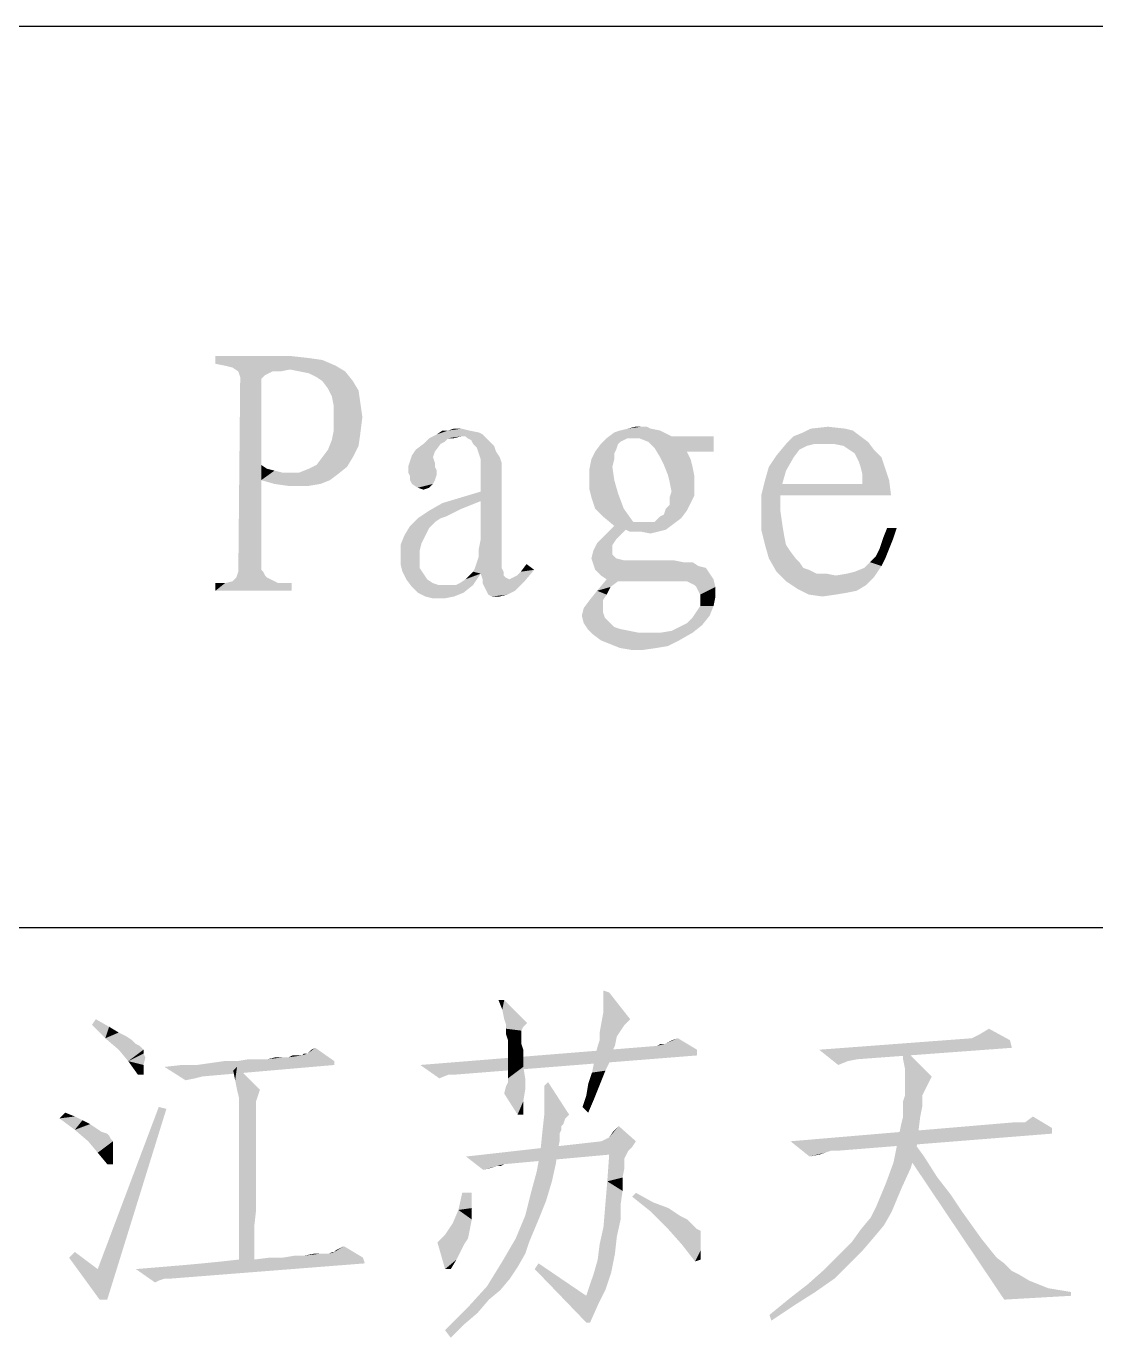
# Model space of a CAD drawing. Header units: millimetres. Extents: x 336 to 634, y 189 to 399.
# Drawn here: x 582.61 to 590.91, y 197.99 to 208.18 of the extents above; entities that cross this region are included whole.
import ezdxf

# ---------------------------------------------------------------- set-up
doc = ezdxf.new("R2010")
doc.units = ezdxf.units.MM

msp = doc.modelspace()

# ---------------------------------------------------------------- linework, layer by layer
at = {"color": 7, "linetype": 'Continuous'}
for p, q in [((448.54993, 208.17685), (628.54993, 208.17685)), ((448.54993, 201.17685), (628.54993, 201.17685))]:
    msp.add_line(p, q, dxfattribs=at)
for points in [[(584.67021, 205.61471), (584.80355, 205.59989), (584.07762, 205.55545)], [(584.67021, 205.61471), (584.07762, 205.55545), (584.07762, 205.61471)], [(584.80355, 205.59989), (584.90725, 205.58508), (584.07762, 205.55545)], [(584.15169, 205.54063), (584.07762, 205.55545), (584.90725, 205.58508)], [(584.15169, 205.54063), (584.90725, 205.58508), (585.01095, 205.54063)], [(585.01095, 205.54063), (584.21095, 205.52582), (584.15169, 205.54063)], [(584.6554, 205.511), (584.21095, 205.52582), (585.01095, 205.54063)], [(584.6554, 205.511), (584.2554, 205.49619), (584.21095, 205.52582)], [(584.52206, 205.49619), (584.2554, 205.49619), (584.6554, 205.511)], [(584.52206, 205.49619), (584.27021, 205.45175), (584.2554, 205.49619)], [(584.43318, 205.43693), (584.2554, 203.94063), (584.27021, 205.45175)], [(584.52206, 205.49619), (584.4628, 205.46656), (584.27021, 205.45175)], [(584.27021, 205.45175), (584.4628, 205.46656), (584.43318, 205.43693)], [(584.52206, 205.49619), (584.6554, 205.511), (584.58132, 205.49619)], [(584.72947, 205.49619), (584.6554, 205.511), (585.01095, 205.54063)], [(584.72947, 205.49619), (585.01095, 205.54063), (585.08503, 205.49619)], [(585.08503, 205.49619), (584.80355, 205.48138), (584.72947, 205.49619)], [(584.8628, 205.45175), (584.80355, 205.48138), (585.08503, 205.49619)], [(584.90725, 205.42212), (584.8628, 205.45175), (585.08503, 205.49619)], [(584.90725, 205.42212), (585.08503, 205.49619), (585.14429, 205.42212)], [(584.43318, 205.43693), (584.43318, 204.77026), (584.2554, 203.94063)], [(585.14429, 205.42212), (584.95169, 205.36286), (584.90725, 205.42212)], [(584.95169, 205.36286), (585.14429, 205.42212), (585.18873, 205.34804)], [(585.18873, 205.34804), (584.98132, 205.3036), (584.95169, 205.36286)], [(584.98132, 205.3036), (585.18873, 205.34804), (585.20355, 205.24434)], [(585.20355, 205.24434), (584.99614, 205.22952), (584.98132, 205.3036)], [(584.99614, 205.14063), (584.99614, 205.22952), (585.20355, 205.24434)], [(584.99614, 205.14063), (585.20355, 205.24434), (585.21836, 205.14063)], [(585.21836, 205.14063), (584.99614, 205.03693), (584.99614, 205.14063)], [(584.99614, 205.03693), (585.21836, 205.14063), (585.20355, 205.02212)], [(585.20355, 205.02212), (584.98132, 204.96286), (584.99614, 205.03693)], [(586.04799, 205.03693), (586.12206, 205.02212), (585.79614, 205.0073)], [(585.88503, 205.03693), (586.04799, 205.03693), (585.79614, 205.0073)], [(585.88503, 205.03693), (585.79614, 205.0073), (585.84058, 205.03693)], [(585.98873, 205.05175), (585.88503, 205.03693), (585.92947, 205.05175)], [(585.88503, 205.03693), (585.98873, 205.05175), (586.04799, 205.03693)], [(587.52947, 205.03693), (587.17392, 205.02212), (587.21836, 205.03693)], [(587.17392, 205.02212), (587.52947, 205.03693), (587.61836, 204.99249)], [(587.4554, 205.05175), (587.21836, 205.03693), (587.27762, 205.05175)], [(587.21836, 205.03693), (587.4554, 205.05175), (587.52947, 205.03693)], [(587.38132, 205.06656), (587.42577, 205.06656), (587.27762, 205.05175)], [(587.38132, 205.06656), (587.27762, 205.05175), (587.33688, 205.06656)], [(587.27762, 205.05175), (587.42577, 205.06656), (587.4554, 205.05175)], [(588.56651, 204.99249), (588.64058, 205.02212), (589.02577, 205.03693)], [(588.56651, 204.99249), (589.02577, 205.03693), (589.08503, 204.99249)], [(588.96651, 205.05175), (589.02577, 205.03693), (588.64058, 205.02212)], [(588.96651, 205.05175), (588.64058, 205.02212), (588.69984, 205.05175)], [(588.69984, 205.05175), (588.83318, 205.06656), (588.96651, 205.05175)], [(585.18873, 204.91841), (584.95169, 204.88878), (584.98132, 204.96286)], [(584.98132, 204.96286), (585.20355, 205.02212), (585.18873, 204.91841)], [(585.82577, 204.93323), (585.63318, 204.88878), (585.69243, 204.93323)], [(585.63318, 204.88878), (585.82577, 204.93323), (585.78132, 204.87397)], [(585.88503, 204.97767), (585.8554, 204.94804), (585.69243, 204.93323)], [(585.88503, 204.97767), (585.69243, 204.93323), (585.73688, 204.97767)], [(585.69243, 204.93323), (585.8554, 204.94804), (585.82577, 204.93323)], [(586.15169, 205.0073), (585.98873, 204.99249), (585.73688, 204.97767)], [(586.15169, 205.0073), (585.73688, 204.97767), (585.79614, 205.0073)], [(585.88503, 204.97767), (585.73688, 204.97767), (585.98873, 204.99249)], [(585.79614, 205.0073), (586.12206, 205.02212), (586.15169, 205.0073)], [(585.88503, 204.97767), (585.98873, 204.99249), (585.92947, 204.97767)], [(586.01836, 204.99249), (585.98873, 204.99249), (586.15169, 205.0073)], [(586.03318, 204.97767), (586.01836, 204.99249), (586.15169, 205.0073)], [(586.03318, 204.97767), (586.15169, 205.0073), (586.18132, 204.97767)], [(586.18132, 204.97767), (586.0628, 204.96286), (586.03318, 204.97767)], [(586.0628, 204.96286), (586.18132, 204.97767), (586.21095, 204.94804)], [(586.21095, 204.94804), (586.07762, 204.93323), (586.0628, 204.96286)], [(586.07762, 204.93323), (586.21095, 204.94804), (586.24058, 204.91841)], [(586.24058, 204.91841), (586.10725, 204.9036), (586.07762, 204.93323)], [(587.20355, 204.93323), (587.18873, 204.88878), (587.02577, 204.87397)], [(587.20355, 204.93323), (587.02577, 204.87397), (587.07021, 204.93323)], [(587.27762, 204.97767), (587.24799, 204.96286), (587.07021, 204.93323)], [(587.27762, 204.97767), (587.07021, 204.93323), (587.11466, 204.97767)], [(587.24799, 204.96286), (587.21836, 204.94804), (587.07021, 204.93323)], [(587.07021, 204.93323), (587.21836, 204.94804), (587.20355, 204.93323)], [(587.61836, 204.99249), (587.11466, 204.97767), (587.17392, 205.02212)], [(587.61836, 204.99249), (587.94429, 204.99249), (587.11466, 204.97767)], [(587.27762, 204.97767), (587.11466, 204.97767), (587.94429, 204.99249)], [(587.30725, 204.97767), (587.27762, 204.97767), (587.94429, 204.99249)], [(587.36651, 204.97767), (587.30725, 204.97767), (587.94429, 204.99249)], [(587.44058, 204.94804), (587.36651, 204.97767), (587.94429, 204.99249)], [(587.48503, 204.9036), (587.44058, 204.94804), (587.94429, 204.99249)], [(587.73688, 204.87397), (587.48503, 204.9036), (587.94429, 204.99249)], [(587.73688, 204.87397), (587.94429, 204.99249), (587.94429, 204.87397)], [(588.67021, 204.91841), (588.43318, 204.84434), (588.50725, 204.93323)], [(589.08503, 204.99249), (589.14429, 204.94804), (588.50725, 204.93323)], [(589.08503, 204.99249), (588.50725, 204.93323), (588.56651, 204.99249)], [(588.72947, 204.93323), (588.50725, 204.93323), (589.14429, 204.94804)], [(588.50725, 204.93323), (588.72947, 204.93323), (588.67021, 204.91841)], [(588.80355, 204.93323), (588.72947, 204.93323), (589.14429, 204.94804)], [(588.87762, 204.93323), (588.80355, 204.93323), (589.14429, 204.94804)], [(588.95169, 204.91841), (588.87762, 204.93323), (589.14429, 204.94804)], [(588.99614, 204.88878), (588.95169, 204.91841), (589.14429, 204.94804)], [(588.99614, 204.88878), (589.14429, 204.94804), (589.18873, 204.88878)], [(585.14429, 204.82952), (584.8628, 204.77026), (584.90725, 204.82952)], [(584.8628, 204.77026), (585.14429, 204.82952), (585.09984, 204.75545)], [(584.90725, 204.82952), (584.95169, 204.88878), (585.18873, 204.91841)], [(584.90725, 204.82952), (585.18873, 204.91841), (585.14429, 204.82952)], [(585.76651, 204.82952), (585.58873, 204.79989), (585.60355, 204.84434)], [(585.58873, 204.79989), (585.76651, 204.82952), (585.78132, 204.78508)], [(585.78132, 204.87397), (585.60355, 204.84434), (585.63318, 204.88878)], [(585.60355, 204.84434), (585.78132, 204.87397), (585.76651, 204.82952)], [(586.10725, 204.9036), (586.24058, 204.91841), (586.2554, 204.87397)], [(586.2554, 204.87397), (586.12206, 204.85915), (586.10725, 204.9036)], [(586.12206, 204.85915), (586.2554, 204.87397), (586.28503, 204.82952)], [(586.28503, 204.82952), (586.13688, 204.81471), (586.12206, 204.85915)], [(586.13688, 204.81471), (586.28503, 204.82952), (586.29984, 204.78508)], [(587.17392, 204.85915), (586.99614, 204.81471), (587.02577, 204.87397)], [(586.99614, 204.81471), (587.17392, 204.85915), (587.17392, 204.81471)], [(587.02577, 204.87397), (587.18873, 204.88878), (587.17392, 204.85915)], [(587.73688, 204.87397), (587.52947, 204.82952), (587.48503, 204.9036)], [(587.52947, 204.82952), (587.73688, 204.87397), (587.76651, 204.81471)], [(587.76651, 204.81471), (587.5591, 204.77026), (587.52947, 204.82952)], [(588.56651, 204.82952), (588.37392, 204.75545), (588.43318, 204.84434)], [(588.37392, 204.75545), (588.56651, 204.82952), (588.50725, 204.72582)], [(588.67021, 204.91841), (588.61095, 204.88878), (588.43318, 204.84434)], [(588.43318, 204.84434), (588.61095, 204.88878), (588.56651, 204.82952)], [(589.18873, 204.88878), (589.04058, 204.85915), (588.99614, 204.88878)], [(589.04058, 204.85915), (589.18873, 204.88878), (589.24799, 204.82952)], [(589.24799, 204.82952), (589.07021, 204.79989), (589.04058, 204.85915)], [(589.08503, 204.75545), (589.07021, 204.79989), (589.24799, 204.82952)], [(589.08503, 204.75545), (589.24799, 204.82952), (589.27762, 204.74063)], [(584.43318, 204.77026), (584.43318, 204.65174), (584.2554, 203.94063)], [(584.43318, 204.77026), (584.47762, 204.74063), (584.43318, 204.65174)], [(584.47762, 204.74063), (584.53688, 204.72582), (584.43318, 204.65174)], [(584.72947, 204.71101), (584.80355, 204.74063), (585.09984, 204.75545)], [(584.72947, 204.71101), (585.09984, 204.75545), (585.02577, 204.69619)], [(585.09984, 204.75545), (584.80355, 204.74063), (584.8628, 204.77026)], [(585.78132, 204.78508), (585.57392, 204.75545), (585.58873, 204.79989)], [(585.57392, 204.75545), (585.78132, 204.78508), (585.78132, 204.75545)], [(585.78132, 204.75545), (585.79614, 204.72582), (585.57392, 204.711)], [(585.78132, 204.75545), (585.57392, 204.711), (585.57392, 204.75545)], [(586.29984, 204.78508), (586.13688, 204.75545), (586.13688, 204.81471)], [(586.13688, 204.75545), (586.29984, 204.78508), (586.29984, 204.72582)], [(586.29984, 204.72582), (586.13688, 204.56286), (586.13688, 204.75545)], [(587.17392, 204.81471), (587.1591, 204.75545), (586.98132, 204.74063)], [(587.17392, 204.81471), (586.98132, 204.74063), (586.99614, 204.81471)], [(586.98132, 204.66656), (586.98132, 204.74063), (587.1591, 204.75545)], [(586.98132, 204.66656), (587.1591, 204.75545), (587.17392, 204.65175)], [(587.5591, 204.77026), (587.76651, 204.81471), (587.78132, 204.75545)], [(587.78132, 204.75545), (587.58873, 204.69619), (587.5591, 204.77026)], [(587.58873, 204.69619), (587.78132, 204.75545), (587.79614, 204.68138)], [(588.50725, 204.72582), (588.34429, 204.65175), (588.37392, 204.75545)], [(589.27762, 204.74063), (589.09984, 204.69619), (589.08503, 204.75545)], [(589.09984, 204.69619), (589.27762, 204.74063), (589.30725, 204.65175)], [(584.43318, 204.65174), (584.43318, 203.95545), (584.2554, 203.94063)], [(584.53688, 204.72582), (584.59614, 204.71101), (584.43318, 204.65174)], [(584.72947, 204.71101), (585.02577, 204.69619), (584.43318, 204.65174)], [(584.67021, 204.71101), (584.72947, 204.71101), (584.43318, 204.65174)], [(584.59614, 204.71101), (584.67021, 204.71101), (584.43318, 204.65174)], [(584.43318, 204.65174), (585.02577, 204.69619), (584.96651, 204.65174)], [(584.96651, 204.65174), (584.53688, 204.62212), (584.43318, 204.65174)], [(584.53688, 204.62212), (584.96651, 204.65174), (584.89243, 204.62212)], [(585.57392, 204.711), (585.79614, 204.72582), (585.79614, 204.69619)], [(585.79614, 204.69619), (585.58873, 204.68138), (585.57392, 204.711)], [(585.58873, 204.65175), (585.58873, 204.68138), (585.79614, 204.69619)], [(585.58873, 204.65175), (585.79614, 204.69619), (585.78132, 204.65175)], [(585.78132, 204.65175), (585.60355, 204.62212), (585.58873, 204.65175)], [(585.60355, 204.62212), (585.78132, 204.65175), (585.76651, 204.62212)], [(586.12206, 204.11841), (586.13688, 204.19249), (586.29984, 204.72582)], [(586.12206, 204.05915), (586.12206, 204.11841), (586.29984, 204.72582)], [(586.12206, 204.05915), (586.29984, 204.72582), (586.29984, 203.97026)], [(586.13688, 204.48878), (586.13688, 204.56286), (586.29984, 204.72582)], [(586.13688, 204.37026), (586.13688, 204.48878), (586.29984, 204.72582)], [(586.13688, 204.28138), (586.13688, 204.37026), (586.29984, 204.72582)], [(586.13688, 204.19249), (586.13688, 204.28138), (586.29984, 204.72582)], [(587.17392, 204.65175), (586.98132, 204.57767), (586.98132, 204.66656)], [(586.98132, 204.57767), (587.17392, 204.65175), (587.20355, 204.54804)], [(587.79614, 204.68138), (587.60355, 204.63693), (587.58873, 204.69619)], [(587.60355, 204.63693), (587.79614, 204.68138), (587.79614, 204.6073)], [(587.79614, 204.6073), (587.61836, 204.56286), (587.60355, 204.63693)], [(588.47762, 204.62212), (588.31466, 204.53323), (588.34429, 204.65175)], [(588.34429, 204.65175), (588.50725, 204.72582), (588.47762, 204.62212)], [(589.30725, 204.65175), (589.09984, 204.62212), (589.09984, 204.69619)], [(589.09984, 204.62212), (589.30725, 204.65175), (589.32206, 204.53323)], [(584.89243, 204.62212), (584.64058, 204.6073), (584.53688, 204.62212)], [(584.72947, 204.6073), (584.64058, 204.6073), (584.89243, 204.62212)], [(584.72947, 204.6073), (584.89243, 204.62212), (584.80355, 204.6073)], [(585.76651, 204.62212), (585.64799, 204.59249), (585.60355, 204.62212)], [(585.64799, 204.59249), (585.76651, 204.62212), (585.73688, 204.59249)], [(585.73688, 204.59249), (585.69243, 204.57767), (585.64799, 204.59249)], [(586.13688, 204.48878), (585.98873, 204.51841), (586.13688, 204.56286)], [(587.20355, 204.54804), (586.99614, 204.51841), (586.98132, 204.57767)], [(587.01095, 204.47397), (586.99614, 204.51841), (587.20355, 204.54804)], [(587.02577, 204.42952), (587.01095, 204.47397), (587.20355, 204.54804)], [(587.02577, 204.42952), (587.20355, 204.54804), (587.24799, 204.42952)], [(587.79614, 204.53323), (587.60355, 204.51841), (587.61836, 204.56286)], [(587.60355, 204.51841), (587.79614, 204.53323), (587.76651, 204.47397)], [(587.61836, 204.56286), (587.79614, 204.6073), (587.79614, 204.53323)], [(588.47762, 204.62212), (589.09984, 204.62212), (588.31466, 204.53323)], [(588.4628, 204.53323), (588.31466, 204.53323), (589.09984, 204.62212)], [(588.4628, 204.53323), (588.4628, 204.41471), (588.31466, 204.39989)], [(588.4628, 204.53323), (588.31466, 204.39989), (588.31466, 204.53323)], [(589.32206, 204.53323), (588.4628, 204.53323), (589.09984, 204.62212)], [(586.0628, 204.45915), (585.73688, 204.41471), (585.84058, 204.47397)], [(586.0628, 204.45915), (585.98873, 204.42952), (585.73688, 204.41471)], [(585.73688, 204.41471), (585.98873, 204.42952), (585.92947, 204.39989)], [(586.13688, 204.48878), (585.84058, 204.47397), (585.98873, 204.51841)], [(585.84058, 204.47397), (586.13688, 204.48878), (586.0628, 204.45915)], [(587.24799, 204.42952), (587.08503, 204.37026), (587.02577, 204.42952)], [(587.08503, 204.37026), (587.24799, 204.42952), (587.32206, 204.32582)], [(587.73688, 204.41471), (587.5591, 204.38508), (587.57392, 204.42952)], [(587.57392, 204.42952), (587.60355, 204.45915), (587.76651, 204.47397)], [(587.57392, 204.42952), (587.76651, 204.47397), (587.73688, 204.41471)], [(587.76651, 204.47397), (587.60355, 204.45915), (587.60355, 204.51841)], [(585.82577, 204.35545), (585.78132, 204.32582), (585.58873, 204.29619)], [(585.82577, 204.35545), (585.58873, 204.29619), (585.64799, 204.35545)], [(585.58873, 204.29619), (585.78132, 204.32582), (585.75169, 204.29619)], [(585.92947, 204.39989), (585.64799, 204.35545), (585.73688, 204.41471)], [(585.92947, 204.39989), (585.87021, 204.37026), (585.64799, 204.35545)], [(585.64799, 204.35545), (585.87021, 204.37026), (585.82577, 204.35545)], [(587.32206, 204.32582), (587.17392, 204.29619), (587.08503, 204.37026)], [(587.48503, 204.32582), (587.63318, 204.311), (587.17392, 204.29619)], [(587.47021, 204.32582), (587.48503, 204.32582), (587.17392, 204.29619)], [(587.44058, 204.32582), (587.47021, 204.32582), (587.17392, 204.29619)], [(587.41095, 204.32582), (587.44058, 204.32582), (587.17392, 204.29619)], [(587.36651, 204.32582), (587.41095, 204.32582), (587.17392, 204.29619)], [(587.32206, 204.32582), (587.36651, 204.32582), (587.17392, 204.29619)], [(587.48503, 204.32582), (587.49984, 204.34063), (587.69243, 204.35545)], [(587.48503, 204.32582), (587.69243, 204.35545), (587.63318, 204.311)], [(587.69243, 204.35545), (587.49984, 204.34063), (587.52947, 204.37026)], [(587.52947, 204.37026), (587.5591, 204.38508), (587.73688, 204.41471)], [(587.52947, 204.37026), (587.73688, 204.41471), (587.69243, 204.35545)], [(588.31466, 204.39989), (588.4628, 204.41471), (588.47762, 204.311)], [(588.47762, 204.311), (588.31466, 204.26656), (588.31466, 204.39989)], [(585.70725, 204.22212), (585.67762, 204.16286), (585.51466, 204.14804)], [(585.70725, 204.22212), (585.51466, 204.14804), (585.54429, 204.22212)], [(585.75169, 204.29619), (585.73688, 204.28138), (585.54429, 204.22212)], [(585.75169, 204.29619), (585.54429, 204.22212), (585.58873, 204.29619)], [(585.54429, 204.22212), (585.73688, 204.28138), (585.70725, 204.22212)], [(587.21836, 204.22212), (587.18873, 204.19249), (587.04058, 204.16286)], [(587.21836, 204.22212), (587.04058, 204.16286), (587.09984, 204.22212)], [(587.2628, 204.26656), (587.09984, 204.22212), (587.17392, 204.29619)], [(587.09984, 204.22212), (587.2628, 204.26656), (587.21836, 204.22212)], [(587.2628, 204.26656), (587.17392, 204.29619), (587.63318, 204.311)], [(587.2628, 204.26656), (587.63318, 204.311), (587.57392, 204.26656)], [(587.57392, 204.26656), (587.29243, 204.25175), (587.2628, 204.26656)], [(587.33688, 204.25175), (587.29243, 204.25175), (587.57392, 204.26656)], [(587.38132, 204.25175), (587.33688, 204.25175), (587.57392, 204.26656)], [(587.38132, 204.25175), (587.57392, 204.26656), (587.51466, 204.25175)], [(587.51466, 204.25175), (587.4554, 204.23693), (587.38132, 204.25175)], [(588.31466, 204.26656), (588.47762, 204.311), (588.49243, 204.22212)], [(588.49243, 204.22212), (588.34429, 204.14804), (588.31466, 204.26656)], [(588.34429, 204.14804), (588.49243, 204.22212), (588.50725, 204.14804)], [(589.36651, 204.28138), (589.2628, 204.2073), (589.29243, 204.28138)], [(589.2628, 204.2073), (589.36651, 204.28138), (589.33688, 204.19249)], [(585.51466, 204.14804), (585.67762, 204.16286), (585.6628, 204.1036)], [(585.6628, 204.1036), (585.51466, 204.07397), (585.51466, 204.14804)], [(587.1591, 204.14804), (587.01095, 204.1036), (587.04058, 204.16286)], [(587.01095, 204.1036), (587.1591, 204.14804), (587.1591, 204.1036)], [(587.04058, 204.16286), (587.18873, 204.19249), (587.1591, 204.14804)], [(588.50725, 204.14804), (588.37392, 204.04434), (588.34429, 204.14804)], [(588.50725, 204.14804), (588.53688, 204.1036), (588.37392, 204.04434)], [(589.30725, 204.11841), (589.20355, 204.05915), (589.23318, 204.11841)], [(589.20355, 204.05915), (589.30725, 204.11841), (589.27762, 204.04434)], [(589.33688, 204.19249), (589.23318, 204.11841), (589.2628, 204.2073)], [(589.23318, 204.11841), (589.33688, 204.19249), (589.30725, 204.11841)], [(585.51466, 204.07397), (585.6628, 204.1036), (585.6628, 204.02952)], [(585.6628, 204.02952), (585.51466, 203.99989), (585.51466, 204.07397)], [(585.51466, 203.99989), (585.6628, 204.02952), (585.6628, 203.97026)], [(586.09243, 203.97026), (586.10725, 204.01471), (586.12206, 204.05915)], [(586.29984, 203.97026), (586.09243, 203.97026), (586.12206, 204.05915)], [(587.1591, 204.1036), (587.1591, 204.07397), (586.99614, 204.04434)], [(587.1591, 204.1036), (586.99614, 204.04434), (587.01095, 204.1036)], [(586.99614, 204.04434), (587.1591, 204.07397), (587.18873, 204.04434)], [(587.18873, 204.04434), (587.01095, 203.99989), (586.99614, 204.04434)], [(587.18873, 204.04434), (587.24799, 204.02952), (587.01095, 203.99989)], [(587.63318, 204.02952), (587.70725, 204.01471), (587.01095, 203.99989)], [(587.30725, 204.02952), (587.63318, 204.02952), (587.01095, 203.99989)], [(587.24799, 204.02952), (587.30725, 204.02952), (587.01095, 203.99989)], [(587.70725, 204.01471), (587.78132, 204.01471), (587.01095, 203.99989)], [(587.01095, 203.99989), (587.78132, 204.01471), (587.82577, 203.98508)], [(588.37392, 204.04434), (588.53688, 204.1036), (588.58132, 204.04434)], [(588.58132, 204.04434), (588.43318, 203.94063), (588.37392, 204.04434)], [(588.58132, 204.04434), (588.61095, 204.01471), (588.43318, 203.94063)], [(588.61095, 204.01471), (588.64058, 203.97026), (588.43318, 203.94063)], [(589.24799, 203.98508), (589.11466, 203.97026), (589.1591, 204.01471)], [(589.27762, 204.04434), (589.1591, 204.01471), (589.20355, 204.05915)], [(589.1591, 204.01471), (589.27762, 204.04434), (589.24799, 203.98508)], [(584.44799, 203.94063), (584.4628, 203.911), (584.24058, 203.89619)], [(584.44799, 203.94063), (584.24058, 203.89619), (584.2554, 203.94063)], [(584.2554, 203.94063), (584.43318, 203.95545), (584.44799, 203.94063)], [(585.6628, 203.97026), (585.52947, 203.94063), (585.51466, 203.99989)], [(585.52947, 203.94063), (585.6628, 203.97026), (585.69243, 203.92582)], [(585.69243, 203.92582), (585.5591, 203.88137), (585.52947, 203.94063)], [(585.5591, 203.88137), (585.69243, 203.92582), (585.72206, 203.88137)], [(585.94429, 203.83693), (585.97392, 203.85174), (586.13688, 203.92582)], [(585.94429, 203.83693), (586.13688, 203.92582), (586.07762, 203.83693)], [(585.97392, 203.85174), (586.01836, 203.88137), (586.13688, 203.92582)], [(586.01836, 203.88137), (586.04799, 203.911), (586.13688, 203.92582)], [(586.13688, 203.92582), (586.04799, 203.911), (586.07762, 203.94063)], [(586.29984, 203.97026), (586.07762, 203.94063), (586.09243, 203.97026)], [(586.07762, 203.94063), (586.29984, 203.97026), (586.31466, 203.94063)], [(586.07762, 203.94063), (586.31466, 203.94063), (586.13688, 203.92582)], [(586.13688, 203.92582), (586.31466, 203.94063), (586.31466, 203.911)], [(586.31466, 203.911), (586.15169, 203.88137), (586.13688, 203.92582)], [(586.3591, 203.88137), (586.38873, 203.89619), (586.55169, 203.95545)], [(586.3591, 203.88137), (586.55169, 203.95545), (586.47762, 203.86656)], [(586.38873, 203.89619), (586.41836, 203.911), (586.55169, 203.95545)], [(586.41836, 203.911), (586.44799, 203.94063), (586.55169, 203.95545)], [(586.55169, 203.95545), (586.44799, 203.94063), (586.49243, 203.99989)], [(587.82577, 203.98508), (587.02577, 203.95545), (587.01095, 203.99989)], [(587.82577, 203.98508), (587.88503, 203.97026), (587.02577, 203.95545)], [(587.02577, 203.95545), (587.88503, 203.97026), (587.91466, 203.92582)], [(587.91466, 203.92582), (587.07021, 203.911), (587.02577, 203.95545)], [(587.11466, 203.88138), (587.07021, 203.911), (587.91466, 203.92582)], [(587.11466, 203.88138), (587.91466, 203.92582), (587.94429, 203.88138)], [(588.64058, 203.97026), (588.68503, 203.95545), (588.43318, 203.94063)], [(588.43318, 203.94063), (588.68503, 203.95545), (588.74429, 203.92582)], [(588.74429, 203.92582), (588.50725, 203.86656), (588.43318, 203.94063)], [(588.81836, 203.92582), (588.89243, 203.911), (588.50725, 203.86656)], [(588.74429, 203.92582), (588.81836, 203.92582), (588.50725, 203.86656)], [(588.89243, 203.911), (588.98132, 203.92582), (589.21836, 203.94063)], [(588.89243, 203.911), (589.21836, 203.94063), (589.18873, 203.89619)], [(589.21836, 203.94063), (588.98132, 203.92582), (589.04058, 203.94063)], [(589.04058, 203.94063), (589.11466, 203.97026), (589.24799, 203.98508)], [(589.04058, 203.94063), (589.24799, 203.98508), (589.21836, 203.94063)], [(584.61095, 203.85175), (584.67021, 203.85175), (584.07762, 203.79249)], [(584.56651, 203.85175), (584.61095, 203.85175), (584.07762, 203.79249)], [(584.15169, 203.85175), (584.56651, 203.85175), (584.07762, 203.79249)], [(584.15169, 203.85175), (584.07762, 203.79249), (584.07762, 203.85175)], [(584.07762, 203.79249), (584.67021, 203.85175), (584.67021, 203.79249)], [(584.53688, 203.86656), (584.15169, 203.85175), (584.21095, 203.86656)], [(584.15169, 203.85175), (584.53688, 203.86656), (584.56651, 203.85175)], [(584.47762, 203.89619), (584.50725, 203.88138), (584.21095, 203.86656)], [(584.47762, 203.89619), (584.21095, 203.86656), (584.24058, 203.89619)], [(584.21095, 203.86656), (584.50725, 203.88138), (584.53688, 203.86656)], [(584.24058, 203.89619), (584.4628, 203.911), (584.47762, 203.89619)], [(585.72206, 203.88137), (585.60355, 203.82212), (585.5591, 203.88137)], [(585.72206, 203.88137), (585.76651, 203.85174), (585.60355, 203.82212)], [(585.76651, 203.85174), (585.81095, 203.83693), (585.60355, 203.82212)], [(585.94429, 203.83693), (586.07762, 203.83693), (585.60355, 203.82212)], [(585.89984, 203.83693), (585.94429, 203.83693), (585.60355, 203.82212)], [(585.8554, 203.83693), (585.89984, 203.83693), (585.60355, 203.82212)], [(585.81095, 203.83693), (585.8554, 203.83693), (585.60355, 203.82212)], [(585.64799, 203.77767), (585.60355, 203.82212), (586.07762, 203.83693)], [(585.64799, 203.77767), (586.07762, 203.83693), (586.00355, 203.77767)], [(586.31466, 203.911), (586.32947, 203.89619), (586.15169, 203.88137)], [(586.15169, 203.88137), (586.32947, 203.89619), (586.3591, 203.88137)], [(586.3591, 203.88137), (586.47762, 203.86656), (586.15169, 203.85174)], [(586.3591, 203.88137), (586.15169, 203.85174), (586.15169, 203.88137)], [(586.16651, 203.82212), (586.15169, 203.85174), (586.47762, 203.86656)], [(586.18132, 203.79249), (586.16651, 203.82212), (586.47762, 203.86656)], [(586.18132, 203.79249), (586.47762, 203.86656), (586.40355, 203.79249)], [(587.20355, 203.86656), (587.04058, 203.79249), (587.11466, 203.88138)], [(587.20355, 203.86656), (587.14429, 203.82212), (587.04058, 203.79249)], [(587.04058, 203.79249), (587.14429, 203.82212), (587.11466, 203.76286)], [(587.11466, 203.88138), (587.94429, 203.88138), (587.20355, 203.86656)], [(587.30725, 203.86656), (587.20355, 203.86656), (587.94429, 203.88138)], [(587.38132, 203.86656), (587.30725, 203.86656), (587.94429, 203.88138)], [(587.44058, 203.86656), (587.38132, 203.86656), (587.94429, 203.88138)], [(587.49984, 203.86656), (587.44058, 203.86656), (587.94429, 203.88138)], [(587.57392, 203.86656), (587.49984, 203.86656), (587.94429, 203.88138)], [(587.64799, 203.86656), (587.57392, 203.86656), (587.94429, 203.88138)], [(587.69243, 203.86656), (587.64799, 203.86656), (587.94429, 203.88138)], [(587.73688, 203.86656), (587.69243, 203.86656), (587.94429, 203.88138)], [(587.76651, 203.85175), (587.73688, 203.86656), (587.94429, 203.88138)], [(587.79614, 203.83693), (587.76651, 203.85175), (587.94429, 203.88138)], [(587.81095, 203.82212), (587.79614, 203.83693), (587.94429, 203.88138)], [(587.81095, 203.82212), (587.94429, 203.88138), (587.9591, 203.82212)], [(587.9591, 203.82212), (587.82577, 203.79249), (587.81095, 203.82212)], [(587.84058, 203.76286), (587.82577, 203.79249), (587.9591, 203.82212)], [(587.84058, 203.76286), (587.9591, 203.82212), (587.9591, 203.74804)], [(588.89243, 203.911), (589.18873, 203.89619), (588.50725, 203.86656)], [(588.50725, 203.86656), (589.18873, 203.89619), (589.1591, 203.86656)], [(589.1591, 203.86656), (588.59614, 203.8073), (588.50725, 203.86656)], [(589.1591, 203.86656), (589.12947, 203.83693), (588.59614, 203.8073)], [(588.59614, 203.8073), (589.12947, 203.83693), (589.0554, 203.79249)], [(586.00355, 203.77767), (585.70725, 203.74804), (585.64799, 203.77767)], [(585.70725, 203.74804), (586.00355, 203.77767), (585.92947, 203.74804)], [(585.92947, 203.74804), (585.76651, 203.73323), (585.70725, 203.74804)], [(585.76651, 203.73323), (585.92947, 203.74804), (585.8554, 203.73323)], [(586.40355, 203.79249), (586.19614, 203.76286), (586.18132, 203.79249)], [(586.19614, 203.76286), (586.40355, 203.79249), (586.34429, 203.76286)], [(586.34429, 203.76286), (586.22577, 203.74804), (586.19614, 203.76286)], [(586.2554, 203.74804), (586.22577, 203.74804), (586.34429, 203.76286)], [(586.2554, 203.74804), (586.34429, 203.76286), (586.28503, 203.74804)], [(587.08503, 203.71841), (587.08503, 203.67397), (586.93688, 203.65915)], [(587.08503, 203.71841), (586.93688, 203.65915), (586.98132, 203.71841)], [(587.11466, 203.76286), (586.98132, 203.71841), (587.04058, 203.79249)], [(586.98132, 203.71841), (587.11466, 203.76286), (587.08503, 203.71841)], [(587.9591, 203.74804), (587.84058, 203.73323), (587.84058, 203.76286)], [(587.84058, 203.67397), (587.84058, 203.73323), (587.9591, 203.74804)], [(587.84058, 203.67397), (587.9591, 203.74804), (587.94429, 203.67397)], [(589.0554, 203.79249), (588.68503, 203.76286), (588.59614, 203.8073)], [(589.0554, 203.79249), (588.98132, 203.77767), (588.68503, 203.76286)], [(588.68503, 203.76286), (588.98132, 203.77767), (588.89243, 203.76286)], [(588.89243, 203.76286), (588.78873, 203.74804), (588.68503, 203.76286)], [(587.08503, 203.62952), (586.92206, 203.59989), (586.93688, 203.65915)], [(586.92206, 203.59989), (587.08503, 203.62952), (587.09984, 203.58508)], [(586.93688, 203.65915), (587.08503, 203.67397), (587.08503, 203.62952)], [(587.91466, 203.59989), (587.78132, 203.58508), (587.81095, 203.62952)], [(587.94429, 203.67397), (587.81095, 203.62952), (587.84058, 203.67397)], [(587.81095, 203.62952), (587.94429, 203.67397), (587.91466, 203.59989)], [(587.09984, 203.58508), (586.93688, 203.54063), (586.92206, 203.59989)], [(587.09984, 203.58508), (587.12947, 203.55545), (586.93688, 203.54063)], [(586.93688, 203.54063), (587.12947, 203.55545), (587.17392, 203.51101)], [(587.17392, 203.51101), (586.96651, 203.49619), (586.93688, 203.54063)], [(586.96651, 203.49619), (587.17392, 203.51101), (587.21836, 203.49619)], [(587.61836, 203.48138), (587.67762, 203.51101), (587.8554, 203.52582)], [(587.61836, 203.48138), (587.8554, 203.52582), (587.78132, 203.46656)], [(587.8554, 203.52582), (587.67762, 203.51101), (587.73688, 203.54063)], [(587.73688, 203.54063), (587.78132, 203.58508), (587.91466, 203.59989)], [(587.73688, 203.54063), (587.91466, 203.59989), (587.8554, 203.52582)], [(587.21836, 203.49619), (587.01095, 203.45175), (586.96651, 203.49619)], [(587.21836, 203.49619), (587.29243, 203.48138), (587.01095, 203.45175)], [(587.29243, 203.48138), (587.36651, 203.46656), (587.01095, 203.45175)], [(587.52947, 203.46656), (587.78132, 203.46656), (587.01095, 203.45175)], [(587.4554, 203.46656), (587.52947, 203.46656), (587.01095, 203.45175)], [(587.36651, 203.46656), (587.4554, 203.46656), (587.01095, 203.45175)], [(587.07021, 203.4073), (587.01095, 203.45175), (587.78132, 203.46656)], [(587.07021, 203.4073), (587.78132, 203.46656), (587.67762, 203.4073)], [(587.67762, 203.4073), (587.14429, 203.37767), (587.07021, 203.4073)], [(587.14429, 203.37767), (587.67762, 203.4073), (587.58873, 203.36286)], [(587.78132, 203.46656), (587.52947, 203.46656), (587.61836, 203.48138)], [(587.58873, 203.36286), (587.21836, 203.34804), (587.14429, 203.37767)], [(587.21836, 203.34804), (587.58873, 203.36286), (587.49984, 203.34804)], [(587.49984, 203.34804), (587.30725, 203.33323), (587.21836, 203.34804)], [(587.30725, 203.33323), (587.49984, 203.34804), (587.39614, 203.33323)], [(587.13427, 200.67291), (587.08983, 200.52476), (587.08983, 200.68772)], [(587.08983, 200.52476), (587.13427, 200.67291), (587.29723, 200.4655)], [(586.31945, 200.61365), (586.30464, 200.53957), (586.27501, 200.61365)], [(586.31945, 200.4655), (586.30464, 200.53957), (586.31945, 200.61365)], [(586.31945, 200.4655), (586.31945, 200.61365), (586.49723, 200.43587)], [(583.11945, 200.42105), (583.14908, 200.4655), (583.25279, 200.40624)], [(586.49723, 200.43587), (586.33427, 200.42106), (586.31945, 200.4655)], [(587.29723, 200.4655), (587.0602, 200.3618), (587.08983, 200.52476)], [(587.29723, 200.4655), (587.25279, 200.42106), (587.0602, 200.3618)], [(583.25279, 200.40624), (583.22316, 200.31735), (583.11945, 200.42105)], [(583.25279, 200.40624), (583.32686, 200.3618), (583.22316, 200.31735)], [(583.32686, 200.3618), (583.38612, 200.33217), (583.22316, 200.31735)], [(586.33427, 200.42106), (586.49723, 200.43587), (586.4676, 200.40624)], [(586.4676, 200.40624), (586.33427, 200.39143), (586.33427, 200.42106)], [(586.33427, 200.39143), (586.4676, 200.40624), (586.45279, 200.37661)], [(586.45279, 200.37661), (586.33427, 200.34698), (586.33427, 200.39143)], [(586.33427, 200.34698), (586.45279, 200.37661), (586.45279, 200.33217)], [(587.25279, 200.42106), (587.22316, 200.37661), (587.0602, 200.3618)], [(587.0602, 200.3618), (587.22316, 200.37661), (587.19353, 200.33217)], [(587.19353, 200.33217), (587.0602, 200.30254), (587.0602, 200.3618)], [(590.00834, 200.34698), (590.08242, 200.39143), (590.24538, 200.30254)], [(583.22316, 200.31735), (583.38612, 200.33217), (583.43057, 200.30254)], [(583.43057, 200.30254), (583.32686, 200.22846), (583.22316, 200.31735)], [(583.43057, 200.30254), (583.4602, 200.27291), (583.32686, 200.22846)], [(583.4602, 200.27291), (583.48983, 200.25809), (583.32686, 200.22846)], [(583.48983, 200.25809), (583.50464, 200.24328), (583.32686, 200.22846)], [(587.81575, 200.22846), (585.6676, 200.10994), (587.50464, 200.25809)], [(586.45279, 200.33217), (586.34908, 200.30254), (586.33427, 200.34698)], [(586.34908, 200.30254), (586.45279, 200.33217), (586.45279, 200.30254)], [(586.45279, 200.30254), (586.45279, 200.27291), (586.34908, 200.24328)], [(586.45279, 200.30254), (586.34908, 200.24328), (586.34908, 200.30254)], [(586.34908, 200.24328), (586.45279, 200.27291), (586.4676, 200.22846)], [(587.17871, 200.25809), (587.1639, 200.22846), (587.03057, 200.19883)], [(587.17871, 200.25809), (587.03057, 200.19883), (587.04538, 200.25809)], [(587.04538, 200.25809), (587.0602, 200.30254), (587.19353, 200.33217)], [(587.04538, 200.25809), (587.19353, 200.33217), (587.17871, 200.25809)], [(587.5639, 200.27291), (587.50464, 200.25809), (587.53427, 200.27291)], [(587.81575, 200.22846), (587.50464, 200.25809), (587.5639, 200.27291)], [(587.5639, 200.27291), (587.62316, 200.30254), (587.6676, 200.31735)], [(587.5639, 200.27291), (587.6676, 200.31735), (587.81575, 200.22846)], [(590.24538, 200.30254), (588.7639, 200.22846), (589.94908, 200.31735)], [(590.24538, 200.30254), (590.2602, 200.24328), (588.7639, 200.22846)], [(590.24538, 200.30254), (589.94908, 200.31735), (590.00834, 200.34698)], [(583.32686, 200.22846), (583.50464, 200.24328), (583.51945, 200.22846)], [(583.51945, 200.22846), (583.40094, 200.13957), (583.32686, 200.22846)], [(583.51945, 200.22846), (583.51945, 200.19883), (583.40094, 200.13957)], [(583.51945, 200.19883), (583.53427, 200.1692), (583.40094, 200.13957)], [(583.40094, 200.13957), (583.53427, 200.1692), (583.51945, 200.10994)], [(584.40834, 200.15439), (584.48242, 200.15439), (584.24538, 200.13957)], [(584.40834, 200.15439), (584.24538, 200.13957), (584.33427, 200.15439)], [(585.00094, 200.13957), (584.24538, 200.13957), (584.48242, 200.15439)], [(584.60094, 200.1692), (584.64538, 200.1692), (584.48242, 200.15439)], [(584.60094, 200.1692), (584.48242, 200.15439), (584.54168, 200.1692)], [(585.00094, 200.13957), (584.48242, 200.15439), (584.64538, 200.1692)], [(584.73427, 200.18402), (584.74908, 200.18402), (584.64538, 200.1692)], [(584.70464, 200.18402), (584.73427, 200.18402), (584.64538, 200.1692)], [(584.70464, 200.18402), (584.64538, 200.1692), (584.67501, 200.18402)], [(585.00094, 200.13957), (584.64538, 200.1692), (584.74908, 200.18402)], [(584.79353, 200.19883), (584.74908, 200.18402), (584.7639, 200.19883)], [(585.00094, 200.13957), (584.74908, 200.18402), (584.79353, 200.19883)], [(584.79353, 200.19883), (584.82316, 200.22846), (584.85279, 200.24328)], [(584.79353, 200.19883), (584.85279, 200.24328), (585.00094, 200.13957)], [(587.81575, 200.22846), (587.81575, 200.18402), (585.6676, 200.10994)], [(585.88983, 200.03587), (585.6676, 200.10994), (587.81575, 200.18402)], [(585.88983, 200.03587), (587.81575, 200.18402), (585.94908, 200.03587)], [(586.4676, 200.22846), (586.34908, 200.1692), (586.34908, 200.24328)], [(586.34908, 200.1692), (586.4676, 200.22846), (586.4676, 200.15439)], [(586.4676, 200.15439), (586.34908, 200.09513), (586.34908, 200.1692)], [(586.34908, 200.09513), (586.4676, 200.15439), (586.4676, 200.09513)], [(587.14908, 200.18402), (587.01575, 200.12476), (587.03057, 200.19883)], [(587.01575, 200.12476), (587.14908, 200.18402), (587.13427, 200.12476)], [(587.03057, 200.19883), (587.1639, 200.22846), (587.14908, 200.18402)], [(588.7639, 200.22846), (590.2602, 200.24328), (589.0602, 200.15439)], [(588.7639, 200.22846), (589.0602, 200.15439), (588.98612, 200.13957)], [(588.98612, 200.13957), (588.91205, 200.10994), (588.7639, 200.22846)], [(589.43057, 200.08031), (589.41575, 200.15439), (589.41575, 200.24328)], [(589.43057, 200.08031), (589.41575, 200.24328), (589.63797, 200.02105)], [(583.51945, 200.10994), (583.47501, 200.03587), (583.40094, 200.13957)], [(583.47501, 200.03587), (583.51945, 200.10994), (583.51945, 200.03587)], [(583.93427, 200.10994), (585.00094, 200.10994), (583.68242, 200.09513)], [(583.93427, 200.10994), (583.68242, 200.09513), (583.81575, 200.10994)], [(583.68242, 200.09513), (585.00094, 200.10994), (583.97871, 200.02105)], [(583.97871, 200.02105), (583.84538, 199.99142), (583.68242, 200.09513)], [(583.93427, 200.10994), (584.03797, 200.12476), (585.00094, 200.13957)], [(583.93427, 200.10994), (585.00094, 200.13957), (585.00094, 200.10994)], [(584.24538, 200.13957), (585.00094, 200.13957), (584.03797, 200.12476)], [(584.24538, 200.13957), (584.03797, 200.12476), (584.14168, 200.13957)], [(584.23057, 199.99142), (584.21575, 200.0655), (584.24538, 200.09513)], [(584.24538, 199.91735), (584.23057, 199.99142), (584.24538, 200.09513)], [(584.24538, 199.91735), (584.24538, 200.09513), (584.42316, 199.91735)], [(585.88983, 200.03587), (585.81575, 200.00624), (585.6676, 200.10994)], [(586.4676, 200.09513), (586.34908, 200.03587), (586.34908, 200.09513)], [(586.34908, 200.00624), (586.34908, 200.03587), (586.4676, 200.09513)], [(586.34908, 200.00624), (586.4676, 200.09513), (586.48242, 200.00624)], [(587.07501, 199.99143), (586.97131, 199.9618), (587.00094, 200.05068)], [(587.13427, 200.12476), (587.10464, 200.0655), (587.00094, 200.05068)], [(587.13427, 200.12476), (587.00094, 200.05068), (587.01575, 200.12476)], [(587.00094, 200.05068), (587.10464, 200.0655), (587.07501, 199.99143)], [(589.63797, 200.02105), (589.43057, 200.02105), (589.43057, 200.08031)], [(583.97871, 200.02105), (583.91945, 200.00624), (583.84538, 199.99142)], [(586.48242, 199.91735), (586.31945, 199.88772), (586.33427, 199.94698)], [(586.33427, 199.94698), (586.34908, 199.97661), (586.48242, 200.00624)], [(586.33427, 199.94698), (586.48242, 200.00624), (586.48242, 199.91735)], [(586.48242, 200.00624), (586.34908, 199.97661), (586.34908, 200.00624)], [(586.63057, 199.84328), (586.63057, 199.94698), (586.6602, 199.97661)], [(586.63057, 199.72476), (586.63057, 199.84328), (586.6602, 199.97661)], [(586.63057, 199.72476), (586.6602, 199.97661), (586.82316, 199.72476)], [(587.04538, 199.91735), (586.95649, 199.87291), (586.97131, 199.9618)], [(586.97131, 199.9618), (587.07501, 199.99143), (587.04538, 199.91735)], [(589.63797, 200.02105), (589.43057, 199.99143), (589.43057, 200.02105)], [(589.43057, 199.9618), (589.43057, 199.99143), (589.63797, 200.02105)], [(589.43057, 199.9618), (589.63797, 200.02105), (589.60834, 199.9618)], [(589.60834, 199.9618), (589.43057, 199.94698), (589.43057, 199.9618)], [(589.43057, 199.94698), (589.60834, 199.9618), (589.59353, 199.93217)], [(589.59353, 199.93217), (589.43057, 199.91735), (589.43057, 199.94698)], [(584.42316, 199.91735), (584.2602, 199.85809), (584.24538, 199.91735)], [(584.42316, 199.91735), (584.40834, 199.87291), (584.2602, 199.85809)], [(584.2602, 199.85809), (584.40834, 199.87291), (584.39353, 199.82846)], [(584.39353, 199.82846), (584.2602, 199.81365), (584.2602, 199.85809)], [(586.31945, 199.88772), (586.48242, 199.91735), (586.4676, 199.82846)], [(586.4676, 199.82846), (586.42316, 199.72476), (586.31945, 199.88772)], [(587.01575, 199.84328), (586.92686, 199.78402), (586.95649, 199.87291)], [(586.92686, 199.78402), (587.01575, 199.84328), (586.97131, 199.73957)], [(586.95649, 199.87291), (587.04538, 199.91735), (587.01575, 199.84328)], [(589.5639, 199.87291), (589.5639, 199.84328), (589.41575, 199.82846)], [(589.5639, 199.87291), (589.41575, 199.82846), (589.43057, 199.87291)], [(589.41575, 199.82846), (589.5639, 199.84328), (589.5639, 199.78402)], [(589.43057, 199.91735), (589.59353, 199.93217), (589.57871, 199.90254)], [(589.57871, 199.90254), (589.43057, 199.87291), (589.43057, 199.91735)], [(589.43057, 199.87291), (589.57871, 199.90254), (589.5639, 199.87291)], [(582.98612, 199.70994), (582.8676, 199.69513), (582.91205, 199.73957)], [(583.69723, 199.7692), (583.1639, 198.52476), (583.63797, 199.78402)], [(583.17871, 198.28772), (583.1639, 198.52476), (583.69723, 199.7692)], [(583.17871, 198.28772), (583.69723, 199.7692), (583.23797, 198.28772)], [(584.2602, 199.81365), (584.39353, 199.82846), (584.39353, 199.81365)], [(584.39353, 199.81365), (584.39353, 199.79883), (584.2602, 198.55439)], [(584.39353, 199.81365), (584.2602, 198.55439), (584.2602, 199.81365)], [(584.39353, 199.79883), (584.39353, 199.7692), (584.2602, 198.55439)], [(584.39353, 199.7692), (584.39353, 199.73957), (584.2602, 198.55439)], [(584.39353, 199.73957), (584.39353, 199.69513), (584.2602, 198.55439)], [(586.42316, 199.72476), (586.4676, 199.82846), (586.4676, 199.72476)], [(589.5639, 199.78402), (589.41575, 199.7692), (589.41575, 199.82846)], [(589.41575, 199.70994), (589.41575, 199.7692), (589.5639, 199.78402)], [(589.41575, 199.70994), (589.5639, 199.78402), (589.54908, 199.70994)], [(582.8676, 199.69513), (582.98612, 199.70994), (583.04538, 199.68031)], [(583.04538, 199.68031), (582.98612, 199.60624), (582.8676, 199.69513)], [(583.04538, 199.68031), (583.10464, 199.65068), (582.98612, 199.60624)], [(583.10464, 199.65068), (583.14908, 199.62105), (582.98612, 199.60624)], [(584.39353, 199.69513), (584.39353, 199.63587), (584.2602, 198.55439)], [(584.39353, 199.63587), (584.39353, 199.5618), (584.2602, 198.55439)], [(586.82316, 199.72476), (586.79353, 199.69513), (586.61575, 199.59142)], [(586.82316, 199.72476), (586.61575, 199.59142), (586.63057, 199.72476)], [(586.79353, 199.69513), (586.77871, 199.65068), (586.61575, 199.59142)], [(586.77871, 199.65068), (586.7639, 199.63587), (586.61575, 199.59142)], [(586.7639, 199.63587), (586.7639, 199.60624), (586.61575, 199.59142)], [(587.13427, 199.54698), (587.1639, 199.59142), (587.20834, 199.63587)], [(587.13427, 199.54698), (587.20834, 199.63587), (587.34168, 199.51735)], [(590.3639, 199.6655), (590.57131, 199.62105), (588.54168, 199.51735)], [(590.3639, 199.6655), (588.54168, 199.51735), (590.28983, 199.6655)], [(589.53427, 199.59143), (589.37131, 199.50254), (589.40094, 199.65068)], [(589.54908, 199.70994), (589.40094, 199.65068), (589.41575, 199.70994)], [(589.40094, 199.65068), (589.54908, 199.70994), (589.53427, 199.59143)], [(590.3639, 199.6655), (590.42316, 199.70994), (590.57131, 199.62105)], [(582.98612, 199.60624), (583.14908, 199.62105), (583.19353, 199.59143)], [(583.19353, 199.59143), (583.08983, 199.51735), (582.98612, 199.60624)], [(583.19353, 199.59143), (583.23797, 199.57661), (583.08983, 199.51735)], [(583.23797, 199.57661), (583.25279, 199.5618), (583.08983, 199.51735)], [(583.25279, 199.5618), (583.2676, 199.53217), (583.08983, 199.51735)], [(584.39353, 199.5618), (584.39353, 199.48772), (584.2602, 198.55439)], [(586.74908, 199.57661), (586.60094, 199.44328), (586.61575, 199.59142)], [(586.74908, 199.57661), (586.74908, 199.51735), (586.60094, 199.44328)], [(586.61575, 199.59142), (586.7639, 199.60624), (586.74908, 199.57661)], [(587.34168, 199.51735), (587.10464, 199.53217), (587.13427, 199.54698)], [(590.57131, 199.62105), (590.57131, 199.57661), (588.54168, 199.51735)], [(588.85279, 199.44328), (588.54168, 199.51735), (590.57131, 199.57661)], [(588.85279, 199.44328), (590.57131, 199.57661), (588.89723, 199.44328)], [(589.37131, 199.50254), (589.53427, 199.59143), (589.51945, 199.45809)], [(589.41575, 199.45809), (589.4602, 199.5618), (589.57871, 199.39883)], [(583.08983, 199.51735), (583.2676, 199.53217), (583.28242, 199.51735)], [(583.28242, 199.51735), (583.1639, 199.42846), (583.08983, 199.51735)], [(583.28242, 199.51735), (583.28242, 199.47291), (583.1639, 199.42846)], [(583.1639, 199.42846), (583.28242, 199.47291), (583.28242, 199.41365)], [(584.39353, 199.48772), (584.39353, 199.41365), (584.2602, 198.55439)], [(587.34168, 199.51735), (587.31205, 199.47291), (586.02316, 199.39883)], [(587.34168, 199.51735), (586.02316, 199.39883), (587.07501, 199.51735)], [(587.31205, 199.47291), (587.28242, 199.44328), (586.02316, 199.39883)], [(587.28242, 199.44328), (587.13427, 199.41365), (586.02316, 199.39883)], [(586.73427, 199.44328), (586.71945, 199.33957), (586.57131, 199.28031)], [(586.73427, 199.44328), (586.57131, 199.28031), (586.60094, 199.44328)], [(586.60094, 199.44328), (586.74908, 199.51735), (586.73427, 199.44328)], [(587.34168, 199.51735), (587.07501, 199.51735), (587.10464, 199.53217)], [(587.13427, 199.41365), (587.28242, 199.44328), (587.2676, 199.41365)], [(588.85279, 199.44328), (588.68983, 199.39883), (588.54168, 199.51735)], [(588.85279, 199.44328), (588.80834, 199.42846), (588.68983, 199.39883)], [(589.51945, 199.45809), (589.34168, 199.35439), (589.37131, 199.50254)], [(589.34168, 199.35439), (589.51945, 199.45809), (589.47501, 199.30994)], [(589.57871, 199.39883), (590.20094, 198.28772), (589.41575, 199.45809)], [(583.28242, 199.41365), (583.23797, 199.33957), (583.1639, 199.42846)], [(583.23797, 199.33957), (583.28242, 199.41365), (583.28242, 199.33957)], [(584.39353, 199.41365), (584.39353, 199.30994), (584.2602, 198.55439)], [(586.02316, 199.39883), (587.13427, 199.41365), (586.31945, 199.33957)], [(586.02316, 199.39883), (586.31945, 199.33957), (586.2602, 199.32476)], [(586.2602, 199.32476), (586.15649, 199.29513), (586.02316, 199.39883)], [(586.2602, 199.32476), (586.31945, 199.33957), (586.28983, 199.32476)], [(586.57131, 199.28031), (586.71945, 199.33957), (586.68983, 199.20624)], [(587.2676, 199.41365), (587.25279, 199.38402), (587.11945, 199.20624)], [(587.2676, 199.41365), (587.11945, 199.20624), (587.13427, 199.41365)], [(587.25279, 199.38402), (587.25279, 199.35439), (587.11945, 199.20624)], [(587.25279, 199.35439), (587.25279, 199.30994), (587.11945, 199.20624)], [(588.80834, 199.42846), (588.7639, 199.41365), (588.68983, 199.39883)], [(589.47501, 199.30994), (589.28242, 199.19143), (589.34168, 199.35439)], [(589.57871, 199.39883), (589.68242, 199.23587), (590.20094, 198.28772)], [(584.39353, 199.30994), (584.39353, 199.20624), (584.2602, 198.55439)], [(586.2602, 199.32476), (586.21575, 199.30994), (586.15649, 199.29513)], [(586.68983, 199.20624), (586.52686, 199.11735), (586.57131, 199.28031)], [(587.25279, 199.30994), (587.23797, 199.23587), (587.11945, 199.20624)], [(587.11945, 199.20624), (587.23797, 199.23587), (587.23797, 199.13217)], [(589.28242, 199.19143), (589.47501, 199.30994), (589.40094, 199.14698)], [(589.68242, 199.23587), (589.78612, 199.10254), (590.20094, 198.28772)], [(584.39353, 199.20624), (584.39353, 199.10254), (584.2602, 198.55439)], [(586.52686, 199.11735), (586.68983, 199.20624), (586.64538, 199.05809)], [(587.23797, 199.13217), (587.10464, 199.02846), (587.11945, 199.20624)], [(587.10464, 199.02846), (587.23797, 199.13217), (587.22316, 199.02846)], [(589.40094, 199.14698), (589.20834, 199.01365), (589.28242, 199.19143)], [(589.20834, 199.01365), (589.40094, 199.14698), (589.32686, 198.9692)], [(584.39353, 199.10254), (584.39353, 198.98402), (584.2602, 198.55439)], [(586.0676, 199.11735), (586.0676, 198.99883), (585.9639, 198.98402)], [(586.0676, 199.11735), (585.9639, 198.98402), (585.99353, 199.11735)], [(586.64538, 199.05809), (586.48242, 198.93957), (586.52686, 199.11735)], [(586.48242, 198.93957), (586.64538, 199.05809), (586.58612, 198.90994)], [(587.22316, 199.02846), (587.22316, 198.90994), (587.08983, 198.85068)], [(587.22316, 199.02846), (587.08983, 198.85068), (587.10464, 199.02846)], [(587.31205, 199.08772), (587.34168, 199.11735), (587.47501, 199.04328)], [(587.47501, 199.04328), (587.4602, 198.9692), (587.31205, 199.08772)], [(587.47501, 199.04328), (587.59353, 198.99883), (587.4602, 198.9692)], [(589.78612, 199.10254), (589.87501, 198.9692), (590.20094, 198.28772)], [(584.39353, 198.98402), (584.37871, 198.85068), (584.2602, 198.55439)], [(586.0676, 198.90994), (585.91945, 198.88031), (585.9639, 198.98402)], [(585.9639, 198.98402), (586.0676, 198.99883), (586.0676, 198.90994)], [(586.58612, 198.90994), (586.40834, 198.7618), (586.48242, 198.93957)], [(587.4602, 198.9692), (587.59353, 198.99883), (587.68242, 198.93957)], [(587.68242, 198.93957), (587.57871, 198.85068), (587.4602, 198.9692)], [(587.68242, 198.93957), (587.74168, 198.90994), (587.57871, 198.85068)], [(589.2676, 198.8655), (589.08983, 198.83587), (589.1639, 198.92476)], [(589.32686, 198.9692), (589.1639, 198.92476), (589.20834, 199.01365)], [(589.1639, 198.92476), (589.32686, 198.9692), (589.2676, 198.8655)], [(589.87501, 198.9692), (589.94908, 198.8655), (590.20094, 198.28772)], [(584.37871, 198.85068), (584.37871, 198.70254), (584.2602, 198.55439)], [(586.05279, 198.83587), (585.8602, 198.79143), (585.91945, 198.88031)], [(585.8602, 198.79143), (586.05279, 198.83587), (586.03797, 198.7618)], [(585.91945, 198.88031), (586.0676, 198.90994), (586.05279, 198.83587)], [(586.40834, 198.7618), (586.58612, 198.90994), (586.51205, 198.73217)], [(587.19353, 198.77661), (587.0602, 198.71735), (587.08983, 198.85068)], [(587.08983, 198.85068), (587.22316, 198.90994), (587.19353, 198.77661)], [(587.74168, 198.90994), (587.78612, 198.8655), (587.57871, 198.85068)], [(587.57871, 198.85068), (587.78612, 198.8655), (587.81575, 198.83587)], [(587.81575, 198.83587), (587.69723, 198.71735), (587.57871, 198.85068)], [(587.81575, 198.83587), (587.84538, 198.82105), (587.69723, 198.71735)], [(587.84538, 198.82105), (587.84538, 198.80624), (587.69723, 198.71735)], [(589.19353, 198.77661), (589.01575, 198.73217), (589.08983, 198.83587)], [(589.08983, 198.83587), (589.2676, 198.8655), (589.19353, 198.77661)], [(589.94908, 198.8655), (590.02316, 198.7618), (590.20094, 198.28772)], [(586.03797, 198.7618), (585.80094, 198.73217), (585.8602, 198.79143)], [(585.80094, 198.73217), (586.03797, 198.7618), (586.00834, 198.71735)], [(586.00834, 198.71735), (585.8602, 198.52476), (585.80094, 198.73217)], [(586.51205, 198.73217), (586.30464, 198.58402), (586.40834, 198.7618)], [(586.51205, 198.73217), (586.48242, 198.64328), (586.30464, 198.58402)], [(587.0602, 198.71735), (587.19353, 198.77661), (587.17871, 198.64328)], [(587.84538, 198.80624), (587.84538, 198.77661), (587.69723, 198.71735)], [(587.84538, 198.77661), (587.84538, 198.73217), (587.69723, 198.71735)], [(587.69723, 198.71735), (587.84538, 198.73217), (587.84538, 198.67291)], [(589.10464, 198.67291), (588.91205, 198.62846), (589.01575, 198.73217)], [(589.01575, 198.73217), (589.19353, 198.77661), (589.10464, 198.67291)], [(590.02316, 198.7618), (590.08242, 198.68772), (590.20094, 198.28772)], [(582.94168, 198.61365), (582.98612, 198.65809), (583.1639, 198.52476)], [(584.2602, 198.55439), (584.37871, 198.70254), (584.37871, 198.55439)], [(584.60094, 198.61365), (584.7639, 198.62846), (584.95649, 198.64328)], [(585.22316, 198.61365), (584.60094, 198.61365), (584.95649, 198.64328)], [(584.7639, 198.62846), (584.60094, 198.61365), (584.68983, 198.62846)], [(584.92686, 198.64328), (584.95649, 198.64328), (584.7639, 198.62846)], [(584.88242, 198.64328), (584.92686, 198.64328), (584.7639, 198.62846)], [(584.88242, 198.64328), (584.7639, 198.62846), (584.83797, 198.64328)], [(585.00094, 198.65809), (584.95649, 198.64328), (584.98612, 198.65809)], [(585.22316, 198.61365), (584.95649, 198.64328), (585.00094, 198.65809)], [(585.00094, 198.65809), (585.04538, 198.68772), (585.07501, 198.70254)], [(585.00094, 198.65809), (585.07501, 198.70254), (585.22316, 198.61365)], [(585.00094, 198.65809), (585.01575, 198.67291), (585.04538, 198.68772)], [(586.00834, 198.71735), (585.97871, 198.65809), (585.8602, 198.52476)], [(585.97871, 198.65809), (585.94908, 198.59883), (585.8602, 198.52476)], [(586.30464, 198.58402), (586.48242, 198.64328), (586.42316, 198.53957)], [(587.01575, 198.49513), (587.04538, 198.59883), (587.17871, 198.64328)], [(587.01575, 198.49513), (587.17871, 198.64328), (587.14908, 198.49513)], [(587.17871, 198.64328), (587.04538, 198.59883), (587.0602, 198.71735)], [(587.84538, 198.67291), (587.80094, 198.58402), (587.69723, 198.71735)], [(587.84538, 198.67291), (587.84538, 198.59883), (587.80094, 198.58402)], [(589.00094, 198.5692), (588.80834, 198.52476), (588.91205, 198.62846)], [(588.91205, 198.62846), (589.10464, 198.67291), (589.00094, 198.5692)], [(590.08242, 198.68772), (590.14168, 198.61365), (590.20094, 198.28772)], [(583.1639, 198.52476), (583.17871, 198.28772), (582.94168, 198.61365)], [(583.4602, 198.52476), (583.63797, 198.53957), (585.23797, 198.5692)], [(583.68242, 198.45068), (583.4602, 198.52476), (585.23797, 198.5692)], [(583.4602, 198.52476), (583.68242, 198.45068), (583.63797, 198.43587)], [(583.63797, 198.43587), (583.60834, 198.42105), (583.4602, 198.52476)], [(583.63797, 198.53957), (583.81575, 198.55439), (585.23797, 198.5692)], [(583.71205, 198.45068), (583.68242, 198.45068), (585.23797, 198.5692)], [(583.71205, 198.45068), (585.23797, 198.5692), (583.72686, 198.45068)], [(585.23797, 198.5692), (583.81575, 198.55439), (583.97871, 198.5692)], [(583.97871, 198.5692), (584.12686, 198.58402), (585.22316, 198.61365)], [(583.97871, 198.5692), (585.22316, 198.61365), (585.23797, 198.5692)], [(584.12686, 198.58402), (584.37871, 198.59883), (585.22316, 198.61365)], [(584.37871, 198.59883), (584.12686, 198.58402), (584.2602, 198.59883)], [(584.60094, 198.61365), (585.22316, 198.61365), (584.37871, 198.59883)], [(584.60094, 198.61365), (584.37871, 198.59883), (584.49723, 198.61365)], [(585.8602, 198.52476), (585.94908, 198.59883), (585.90464, 198.52476)], [(586.42316, 198.53957), (586.18612, 198.39143), (586.30464, 198.58402)], [(586.42316, 198.53957), (586.3639, 198.45068), (586.18612, 198.39143)], [(586.55649, 198.52476), (586.58612, 198.5692), (586.95649, 198.31735)], [(586.95649, 198.31735), (586.95649, 198.10994), (586.55649, 198.52476)], [(588.88242, 198.45068), (588.67501, 198.40624), (588.80834, 198.52476)], [(588.80834, 198.52476), (589.00094, 198.5692), (588.88242, 198.45068)], [(590.14168, 198.61365), (590.20094, 198.5692), (590.20094, 198.28772)], [(590.20094, 198.5692), (590.2602, 198.50994), (590.20094, 198.28772)], [(586.18612, 198.39143), (586.3639, 198.45068), (586.28983, 198.3618)], [(587.14908, 198.49513), (586.98612, 198.40624), (587.01575, 198.49513)], [(586.98612, 198.40624), (587.14908, 198.49513), (587.10464, 198.3618)], [(588.67501, 198.40624), (588.88242, 198.45068), (588.73427, 198.34698)], [(590.2602, 198.50994), (590.31945, 198.48031), (590.20094, 198.28772)], [(590.31945, 198.48031), (590.39353, 198.43587), (590.20094, 198.28772)], [(590.39353, 198.43587), (590.4676, 198.40624), (590.20094, 198.28772)], [(586.28983, 198.3618), (586.03797, 198.22846), (586.18612, 198.39143)], [(586.28983, 198.3618), (586.20094, 198.28772), (586.03797, 198.22846)], [(587.10464, 198.3618), (586.95649, 198.31735), (586.98612, 198.40624)], [(586.95649, 198.31735), (587.10464, 198.3618), (587.04538, 198.24328)], [(586.95649, 198.31735), (587.04538, 198.24328), (586.95649, 198.10994)], [(588.73427, 198.34698), (588.54168, 198.30254), (588.67501, 198.40624)], [(588.54168, 198.30254), (588.73427, 198.34698), (588.57131, 198.24328)], [(590.4676, 198.40624), (590.54168, 198.37661), (590.20094, 198.28772)], [(590.54168, 198.37661), (590.63057, 198.3618), (590.20094, 198.28772)], [(590.63057, 198.3618), (590.71945, 198.34698), (590.20094, 198.28772)], [(590.71945, 198.34698), (590.71945, 198.31735), (590.20094, 198.28772)], [(586.11205, 198.18402), (585.8602, 198.05068), (586.03797, 198.22846)], [(586.03797, 198.22846), (586.20094, 198.28772), (586.11205, 198.18402)], [(586.95649, 198.10994), (587.04538, 198.24328), (586.98612, 198.10994)], [(588.57131, 198.24328), (588.37871, 198.1692), (588.54168, 198.30254)], [(588.37871, 198.1692), (588.57131, 198.24328), (588.39353, 198.12476)], [(586.11205, 198.18402), (586.00834, 198.09513), (585.8602, 198.05068)], [(585.8602, 198.05068), (586.00834, 198.09513), (585.90464, 197.99143)]]:
    msp.add_solid(points, dxfattribs=at)

doc.saveas('drawing.dxf')
